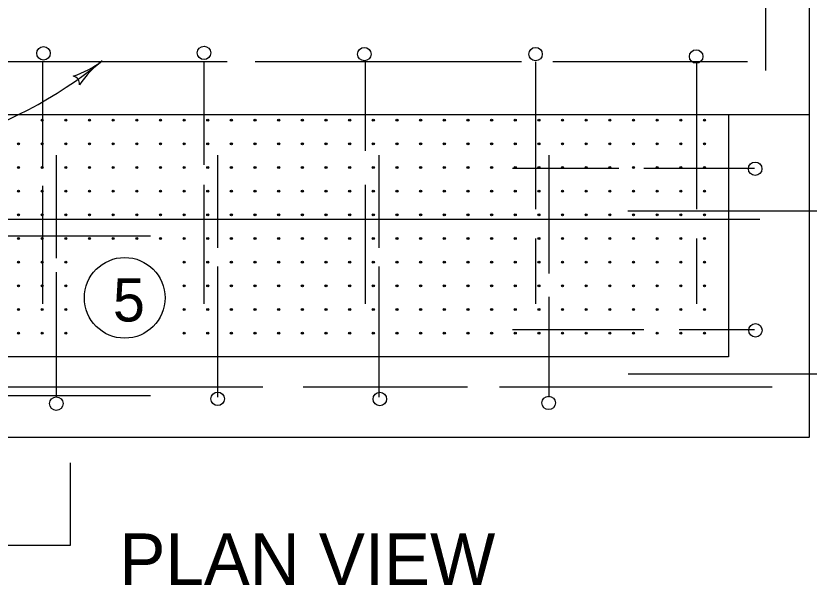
# Model space of a CAD drawing. Extents: x 1007 to 1035.5, y 1000.5 to 1021.5.
# Drawn here: x 1011.31 to 1014.999, y 1013.456 to 1016.101 of the extents above; entities that cross this region are included whole.
import ezdxf

# ---------------------------------------------------------------- set-up
doc = ezdxf.new("R2010")
doc.units = 0
for name, color, linetype in [('Level 1', 7, 'Continuous'), ('Level 2', 7, 'Continuous'), ('Level 4', 7, 'Continuous')]:
    doc.layers.add(name, color=color, linetype=linetype)

msp = doc.modelspace()

# ---------------------------------------------------------------- linework, layer by layer
at = {"layer": 'Level 1'}
for p, q in [((1014.999, 1020.3921), (1014.999, 1014.1421)), ((1014.4992, 1015.6421), (1007.9992, 1015.6421)), ((1014.999, 1015.6421), (1014.4992, 1015.6421)), ((1014.624, 1015.6387), (1014.624, 1014.5171)), ((1014.624, 1014.5171), (1008.3742, 1014.5171)), ((1014.9978, 1014.1421), (1007.9992, 1014.1421)), ((1011.5628, 1014.0244), (1011.5628, 1013.6407)), ((1011.5628, 1013.6407), (1010.8128, 1013.6407))]:
    msp.add_line(p, q, dxfattribs=at)
msp.add_circle((1011.8162, 1014.791), 0.1875, dxfattribs=at)
for centre, radius, start, end in [((1010.4221, 1017.4716), 2.0388, 263.155, 309.216), ((1011.4277, 1016.2654), 0.4687, 288.5409, 307.1877), ((1011.4277, 1016.2654), 0.4687, 288.5409, 307.1877), ((1011.9944, 1015.5186), 0.4687, 127.1938, 145.8626), ((1011.9944, 1015.5186), 0.4687, 127.1938, 145.8626), ((1011.9944, 1015.5186), 0.4687, 127.1816, 127.1938), ((1011.9944, 1015.5186), 0.4687, 127.1816, 127.1938), ((1011.5691, 1015.7843), 0.0375, 355.9684, 78.0851), ((1011.5691, 1015.7843), 0.0375, 355.9684, 78.0851)]:
    msp.add_arc(centre, radius, start, end, dxfattribs=at)
at = {"layer": 'Level 2'}
for p, q in [((1014.796, 1016.868), (1014.796, 1015.8483)), ((1012.2921, 1015.8878), (1011.1505, 1015.8878)), ((1011.4341, 1015.8886), (1011.4341, 1015.3923)), ((1012.1841, 1015.8886), (1012.1841, 1015.4086)), ((1013.6613, 1015.8878), (1012.4223, 1015.8878)), ((1012.9341, 1015.8886), (1012.9341, 1015.4736)), ((1013.7258, 1015.8886), (1013.7258, 1015.2026)), ((1014.713, 1015.8878), (1013.8064, 1015.8878)), ((1014.4758, 1015.8886), (1014.4758, 1015.2026)), ((1011.4991, 1015.6421), (1011.4991, 1015.6423)), ((1011.4992, 1014.9749), (1011.4992, 1015.4546)), ((1012.2492, 1015.0237), (1012.2492, 1015.4546)), ((1012.9992, 1015.0237), (1012.9992, 1015.4546)), ((1013.7908, 1014.9044), (1013.7908, 1015.4546)), ((1014.1137, 1015.3921), (1013.6197, 1015.3921)), ((1014.7447, 1015.3921), (1014.2308, 1015.3921)), ((1012.1841, 1015.3164), (1012.1841, 1014.7636)), ((1012.9341, 1015.3164), (1012.9341, 1014.7636)), ((1011.4341, 1015.311), (1011.4341, 1014.7636)), ((1017.7189, 1015.1946), (1014.1564, 1015.1946)), ((1014.7693, 1015.1548), (1011.2068, 1015.1548)), ((1010.3978, 1015.0796), (1011.9367, 1015.0796)), ((1013.7258, 1015.0671), (1013.7258, 1014.7636)), ((1014.4758, 1015.0671), (1014.4758, 1014.7636)), ((1011.4992, 1014.3296), (1011.4992, 1014.9098)), ((1012.2492, 1014.3296), (1012.2492, 1014.937)), ((1012.9992, 1014.3296), (1012.9992, 1014.937)), ((1013.7908, 1014.3296), (1013.7908, 1014.7961)), ((1014.2308, 1014.6421), (1013.6197, 1014.6421)), ((1014.7447, 1014.6421), (1014.3947, 1014.6421)), ((1017.7198, 1014.4365), (1014.1573, 1014.4365)), ((1012.4587, 1014.3758), (1011.2647, 1014.3758)), ((1013.4111, 1014.3758), (1012.646, 1014.3758)), ((1014.8272, 1014.3758), (1013.5593, 1014.3758)), ((1008.3742, 1014.3373), (1011.9367, 1014.3373))]:
    msp.add_line(p, q, dxfattribs=at)
for centre in [(1011.4385, 1015.9274), (1012.185, 1015.9294), (1012.9306, 1015.9237), (1013.727, 1015.9237), (1014.4736, 1015.9128), (1014.7481, 1015.391), (1014.7494, 1014.6402), (1012.2486, 1014.3217), (1011.4981, 1014.2996), (1013.0025, 1014.3208), (1013.7879, 1014.3027)]:
    msp.add_circle(centre, 0.0313, dxfattribs=at)
at = {"layer": 'Level 4'}
for centre, radius in [((1011.4324, 1015.6171), 0.005), ((1011.4324, 1015.6171), 0.0025), ((1011.5424, 1015.6171), 0.005), ((1011.5424, 1015.6171), 0.0025), ((1011.6524, 1015.6171), 0.005), ((1011.6524, 1015.6171), 0.0025), ((1011.7624, 1015.6171), 0.005), ((1011.7624, 1015.6171), 0.0025), ((1011.8724, 1015.6171), 0.005), ((1011.8724, 1015.6171), 0.0025), ((1011.9824, 1015.6171), 0.005), ((1011.9824, 1015.6171), 0.0025), ((1012.0924, 1015.6171), 0.005), ((1012.0924, 1015.6171), 0.0025), ((1012.2024, 1015.6171), 0.005), ((1012.2024, 1015.6171), 0.0025), ((1012.3124, 1015.6171), 0.005), ((1012.3124, 1015.6171), 0.0025), ((1012.4224, 1015.6171), 0.005), ((1012.4224, 1015.6171), 0.0025), ((1012.5324, 1015.6171), 0.005), ((1012.5324, 1015.6171), 0.0025), ((1012.6424, 1015.6171), 0.005), ((1012.6424, 1015.6171), 0.0025), ((1012.7524, 1015.6171), 0.005), ((1012.7524, 1015.6171), 0.0025), ((1012.8624, 1015.6171), 0.005), ((1012.8624, 1015.6171), 0.0025), ((1012.9724, 1015.6171), 0.005), ((1012.9724, 1015.6171), 0.0025), ((1013.0824, 1015.6171), 0.005), ((1013.0824, 1015.6171), 0.0025), ((1013.1924, 1015.6171), 0.005), ((1013.1924, 1015.6171), 0.0025), ((1013.3024, 1015.6171), 0.005), ((1013.3024, 1015.6171), 0.0025), ((1013.4124, 1015.6171), 0.005), ((1013.4124, 1015.6171), 0.0025), ((1013.5224, 1015.6171), 0.005), ((1013.5224, 1015.6171), 0.0025), ((1013.6324, 1015.6171), 0.005), ((1013.6324, 1015.6171), 0.0025), ((1013.7424, 1015.6171), 0.005), ((1013.7424, 1015.6171), 0.0025), ((1013.8524, 1015.6171), 0.005), ((1013.8524, 1015.6171), 0.0025), ((1013.9624, 1015.6171), 0.005), ((1013.9624, 1015.6171), 0.0025), ((1014.0724, 1015.6171), 0.005), ((1014.0724, 1015.6171), 0.0025), ((1014.1824, 1015.6171), 0.005), ((1014.1824, 1015.6171), 0.0025), ((1014.2924, 1015.6171), 0.005), ((1014.2924, 1015.6171), 0.0025), ((1014.4024, 1015.6171), 0.005), ((1014.4024, 1015.6171), 0.0025), ((1014.5124, 1015.6171), 0.005), ((1014.5124, 1015.6171), 0.0025), ((1011.3224, 1015.5071), 0.005), ((1011.3224, 1015.5071), 0.0025), ((1011.4324, 1015.5071), 0.005), ((1011.4324, 1015.5071), 0.0025), ((1011.5424, 1015.5071), 0.005), ((1011.5424, 1015.5071), 0.0025), ((1011.6524, 1015.5071), 0.005), ((1011.6524, 1015.5071), 0.0025), ((1011.7624, 1015.5071), 0.005), ((1011.7624, 1015.5071), 0.0025), ((1011.8724, 1015.5071), 0.005), ((1011.8724, 1015.5071), 0.0025), ((1011.9824, 1015.5071), 0.005), ((1011.9824, 1015.5071), 0.0025), ((1012.0924, 1015.5071), 0.005), ((1012.0924, 1015.5071), 0.0025), ((1012.2024, 1015.5071), 0.005), ((1012.2024, 1015.5071), 0.0025), ((1012.3124, 1015.5071), 0.005), ((1012.3124, 1015.5071), 0.0025), ((1012.4224, 1015.5071), 0.005), ((1012.4224, 1015.5071), 0.0025), ((1012.5324, 1015.5071), 0.005), ((1012.5324, 1015.5071), 0.0025), ((1012.6424, 1015.5071), 0.005), ((1012.6424, 1015.5071), 0.0025), ((1012.7524, 1015.5071), 0.005), ((1012.7524, 1015.5071), 0.0025), ((1012.8624, 1015.5071), 0.005), ((1012.8624, 1015.5071), 0.0025), ((1012.9724, 1015.5071), 0.005), ((1012.9724, 1015.5071), 0.0025), ((1013.0824, 1015.5071), 0.005), ((1013.0824, 1015.5071), 0.0025), ((1013.1924, 1015.5071), 0.005), ((1013.1924, 1015.5071), 0.0025), ((1013.3024, 1015.5071), 0.005), ((1013.3024, 1015.5071), 0.0025), ((1013.4124, 1015.5071), 0.005), ((1013.4124, 1015.5071), 0.0025), ((1013.5224, 1015.5071), 0.005), ((1013.5224, 1015.5071), 0.0025), ((1013.6324, 1015.5071), 0.005), ((1013.6324, 1015.5071), 0.0025), ((1013.7424, 1015.5071), 0.005), ((1013.7424, 1015.5071), 0.0025), ((1013.8524, 1015.5071), 0.005), ((1013.8524, 1015.5071), 0.0025), ((1013.9624, 1015.5071), 0.005), ((1013.9624, 1015.5071), 0.0025), ((1014.0724, 1015.5071), 0.005), ((1014.0724, 1015.5071), 0.0025), ((1014.1824, 1015.5071), 0.005), ((1014.1824, 1015.5071), 0.0025), ((1014.2924, 1015.5071), 0.005), ((1014.2924, 1015.5071), 0.0025), ((1014.4024, 1015.5071), 0.005), ((1014.4024, 1015.5071), 0.0025), ((1014.5124, 1015.5071), 0.005), ((1014.5124, 1015.5071), 0.0025), ((1011.3224, 1015.3971), 0.005), ((1011.3224, 1015.3971), 0.0025), ((1011.4324, 1015.3971), 0.005), ((1011.4324, 1015.3971), 0.0025), ((1011.5424, 1015.3971), 0.005), ((1011.5424, 1015.3971), 0.0025), ((1011.6524, 1015.3971), 0.005), ((1011.6524, 1015.3971), 0.0025), ((1011.7624, 1015.3971), 0.005), ((1011.7624, 1015.3971), 0.0025), ((1011.8724, 1015.3971), 0.005), ((1011.8724, 1015.3971), 0.0025), ((1011.9824, 1015.3971), 0.005), ((1011.9824, 1015.3971), 0.0025), ((1012.0924, 1015.3971), 0.005), ((1012.0924, 1015.3971), 0.0025), ((1012.2024, 1015.3971), 0.005), ((1012.2024, 1015.3971), 0.0025), ((1012.3124, 1015.3971), 0.005), ((1012.3124, 1015.3971), 0.0025), ((1012.4224, 1015.3971), 0.005), ((1012.4224, 1015.3971), 0.0025), ((1012.5324, 1015.3971), 0.005), ((1012.5324, 1015.3971), 0.0025), ((1012.6424, 1015.3971), 0.005), ((1012.6424, 1015.3971), 0.0025), ((1012.7524, 1015.3971), 0.005), ((1012.7524, 1015.3971), 0.0025), ((1012.8624, 1015.3971), 0.005), ((1012.8624, 1015.3971), 0.0025), ((1012.9724, 1015.3971), 0.005), ((1012.9724, 1015.3971), 0.0025), ((1013.0824, 1015.3971), 0.005), ((1013.0824, 1015.3971), 0.0025), ((1013.1924, 1015.3971), 0.005), ((1013.1924, 1015.3971), 0.0025), ((1013.3024, 1015.3971), 0.005), ((1013.3024, 1015.3971), 0.0025), ((1013.4124, 1015.3971), 0.005), ((1013.4124, 1015.3971), 0.0025), ((1013.5224, 1015.3971), 0.005), ((1013.5224, 1015.3971), 0.0025), ((1013.6324, 1015.3971), 0.005), ((1013.6324, 1015.3971), 0.0025), ((1013.7424, 1015.3971), 0.005), ((1013.7424, 1015.3971), 0.0025), ((1013.8524, 1015.3971), 0.005), ((1013.8524, 1015.3971), 0.0025), ((1013.9624, 1015.3971), 0.005), ((1013.9624, 1015.3971), 0.0025), ((1014.0724, 1015.3971), 0.005), ((1014.0724, 1015.3971), 0.0025), ((1014.1824, 1015.3971), 0.005), ((1014.1824, 1015.3971), 0.0025), ((1014.2924, 1015.3971), 0.005), ((1014.2924, 1015.3971), 0.0025), ((1014.4024, 1015.3971), 0.005), ((1014.4024, 1015.3971), 0.0025), ((1014.5124, 1015.3971), 0.005), ((1014.5124, 1015.3971), 0.0025), ((1011.3224, 1015.2871), 0.005), ((1011.3224, 1015.2871), 0.0025), ((1011.4324, 1015.2871), 0.005), ((1011.4324, 1015.2871), 0.0025), ((1011.5424, 1015.2871), 0.005), ((1011.5424, 1015.2871), 0.0025), ((1011.6524, 1015.2871), 0.005), ((1011.6524, 1015.2871), 0.0025), ((1011.7624, 1015.2871), 0.005), ((1011.7624, 1015.2871), 0.0025), ((1011.8724, 1015.2871), 0.005), ((1011.8724, 1015.2871), 0.0025), ((1011.9824, 1015.2871), 0.005), ((1011.9824, 1015.2871), 0.0025), ((1012.0924, 1015.2871), 0.005), ((1012.0924, 1015.2871), 0.0025), ((1012.2024, 1015.2871), 0.005), ((1012.2024, 1015.2871), 0.0025), ((1012.3124, 1015.2871), 0.005), ((1012.3124, 1015.2871), 0.0025), ((1012.4224, 1015.2871), 0.005), ((1012.4224, 1015.2871), 0.0025), ((1012.5324, 1015.2871), 0.005), ((1012.5324, 1015.2871), 0.0025), ((1012.6424, 1015.2871), 0.005), ((1012.6424, 1015.2871), 0.0025), ((1012.7524, 1015.2871), 0.005), ((1012.7524, 1015.2871), 0.0025), ((1012.8624, 1015.2871), 0.005), ((1012.8624, 1015.2871), 0.0025), ((1012.9724, 1015.2871), 0.005), ((1012.9724, 1015.2871), 0.0025), ((1013.0824, 1015.2871), 0.005), ((1013.0824, 1015.2871), 0.0025), ((1013.1924, 1015.2871), 0.005), ((1013.1924, 1015.2871), 0.0025), ((1013.3024, 1015.2871), 0.005), ((1013.3024, 1015.2871), 0.0025), ((1013.4124, 1015.2871), 0.005), ((1013.4124, 1015.2871), 0.0025), ((1013.5224, 1015.2871), 0.005), ((1013.5224, 1015.2871), 0.0025), ((1013.6324, 1015.2871), 0.005), ((1013.6324, 1015.2871), 0.0025), ((1013.7424, 1015.2871), 0.005), ((1013.7424, 1015.2871), 0.0025), ((1013.8524, 1015.2871), 0.005), ((1013.8524, 1015.2871), 0.0025), ((1013.9624, 1015.2871), 0.005), ((1013.9624, 1015.2871), 0.0025), ((1014.0724, 1015.2871), 0.005), ((1014.0724, 1015.2871), 0.0025), ((1014.1824, 1015.2871), 0.005), ((1014.1824, 1015.2871), 0.0025), ((1014.2924, 1015.2871), 0.005), ((1014.2924, 1015.2871), 0.0025), ((1014.4024, 1015.2871), 0.005), ((1014.4024, 1015.2871), 0.0025), ((1014.5124, 1015.2871), 0.005), ((1014.5124, 1015.2871), 0.0025), ((1011.3224, 1015.1771), 0.005), ((1011.3224, 1015.1771), 0.0025), ((1011.4324, 1015.1771), 0.005), ((1011.4324, 1015.1771), 0.0025), ((1011.5424, 1015.1771), 0.005), ((1011.5424, 1015.1771), 0.0025), ((1011.6524, 1015.1771), 0.005), ((1011.6524, 1015.1771), 0.0025), ((1011.7624, 1015.1771), 0.005), ((1011.7624, 1015.1771), 0.0025), ((1011.8724, 1015.1771), 0.005), ((1011.8724, 1015.1771), 0.0025), ((1011.9824, 1015.1771), 0.005), ((1011.9824, 1015.1771), 0.0025), ((1012.0924, 1015.1771), 0.005), ((1012.0924, 1015.1771), 0.0025), ((1012.2024, 1015.1771), 0.005), ((1012.2024, 1015.1771), 0.0025), ((1012.3124, 1015.1771), 0.005), ((1012.3124, 1015.1771), 0.0025), ((1012.4224, 1015.1771), 0.005), ((1012.4224, 1015.1771), 0.0025), ((1012.5324, 1015.1771), 0.005), ((1012.5324, 1015.1771), 0.0025), ((1012.6424, 1015.1771), 0.005), ((1012.6424, 1015.1771), 0.0025), ((1012.7524, 1015.1771), 0.005), ((1012.7524, 1015.1771), 0.0025), ((1012.8624, 1015.1771), 0.005), ((1012.8624, 1015.1771), 0.0025), ((1012.9724, 1015.1771), 0.005), ((1012.9724, 1015.1771), 0.0025), ((1013.0824, 1015.1771), 0.005), ((1013.0824, 1015.1771), 0.0025), ((1013.1924, 1015.1771), 0.005), ((1013.1924, 1015.1771), 0.0025), ((1013.3024, 1015.1771), 0.005), ((1013.3024, 1015.1771), 0.0025), ((1013.4124, 1015.1771), 0.005), ((1013.4124, 1015.1771), 0.0025), ((1013.5224, 1015.1771), 0.005), ((1013.5224, 1015.1771), 0.0025), ((1013.6324, 1015.1771), 0.005), ((1013.6324, 1015.1771), 0.0025), ((1013.7424, 1015.1771), 0.005), ((1013.7424, 1015.1771), 0.0025), ((1013.8524, 1015.1771), 0.005), ((1013.8524, 1015.1771), 0.0025), ((1013.9624, 1015.1771), 0.005), ((1013.9624, 1015.1771), 0.0025), ((1014.0724, 1015.1771), 0.005), ((1014.0724, 1015.1771), 0.0025), ((1014.1824, 1015.1771), 0.005), ((1014.1824, 1015.1771), 0.0025), ((1014.2924, 1015.1771), 0.005), ((1014.2924, 1015.1771), 0.0025), ((1014.4024, 1015.1771), 0.005), ((1014.4024, 1015.1771), 0.0025), ((1014.5124, 1015.1771), 0.005), ((1014.5124, 1015.1771), 0.0025), ((1011.3224, 1015.0671), 0.005), ((1011.3224, 1015.0671), 0.0025), ((1011.4324, 1015.0671), 0.005), ((1011.4324, 1015.0671), 0.0025), ((1011.5424, 1015.0671), 0.005), ((1011.5424, 1015.0671), 0.0025), ((1011.6524, 1015.0671), 0.005), ((1011.6524, 1015.0671), 0.0025), ((1011.7624, 1015.0671), 0.005), ((1011.7624, 1015.0671), 0.0025), ((1011.8724, 1015.0671), 0.005), ((1011.8724, 1015.0671), 0.0025), ((1011.9824, 1015.0671), 0.005), ((1011.9824, 1015.0671), 0.0025), ((1012.0924, 1015.0671), 0.005), ((1012.0924, 1015.0671), 0.0025), ((1012.2024, 1015.0671), 0.005), ((1012.2024, 1015.0671), 0.0025), ((1012.3124, 1015.0671), 0.005), ((1012.3124, 1015.0671), 0.0025), ((1012.4224, 1015.0671), 0.005), ((1012.4224, 1015.0671), 0.0025), ((1012.5324, 1015.0671), 0.005), ((1012.5324, 1015.0671), 0.0025), ((1012.6424, 1015.0671), 0.005), ((1012.6424, 1015.0671), 0.0025), ((1012.7524, 1015.0671), 0.005), ((1012.7524, 1015.0671), 0.0025), ((1012.8624, 1015.0671), 0.005), ((1012.8624, 1015.0671), 0.0025), ((1012.9724, 1015.0671), 0.005), ((1012.9724, 1015.0671), 0.0025), ((1013.0824, 1015.0671), 0.005), ((1013.0824, 1015.0671), 0.0025), ((1013.1924, 1015.0671), 0.005), ((1013.1924, 1015.0671), 0.0025), ((1013.3024, 1015.0671), 0.005), ((1013.3024, 1015.0671), 0.0025), ((1013.4124, 1015.0671), 0.005), ((1013.4124, 1015.0671), 0.0025), ((1013.5224, 1015.0671), 0.005), ((1013.5224, 1015.0671), 0.0025), ((1013.6324, 1015.0671), 0.005), ((1013.6324, 1015.0671), 0.0025), ((1013.7424, 1015.0671), 0.005), ((1013.7424, 1015.0671), 0.0025), ((1013.8524, 1015.0671), 0.005), ((1013.8524, 1015.0671), 0.0025), ((1013.9624, 1015.0671), 0.005), ((1013.9624, 1015.0671), 0.0025), ((1014.0724, 1015.0671), 0.005), ((1014.0724, 1015.0671), 0.0025), ((1014.1824, 1015.0671), 0.005), ((1014.1824, 1015.0671), 0.0025), ((1014.2924, 1015.0671), 0.005), ((1014.2924, 1015.0671), 0.0025), ((1014.4024, 1015.0671), 0.005), ((1014.4024, 1015.0671), 0.0025), ((1014.5124, 1015.0671), 0.005), ((1014.5124, 1015.0671), 0.0025), ((1011.3224, 1014.9571), 0.005), ((1011.3224, 1014.9571), 0.0025), ((1011.4324, 1014.9571), 0.005), ((1011.4324, 1014.9571), 0.0025), ((1011.5424, 1014.9571), 0.005), ((1011.5424, 1014.9571), 0.0025), ((1012.0924, 1014.9571), 0.005), ((1012.0924, 1014.9571), 0.0025), ((1012.2024, 1014.9571), 0.005), ((1012.2024, 1014.9571), 0.0025), ((1012.3124, 1014.9571), 0.005), ((1012.3124, 1014.9571), 0.0025), ((1012.4224, 1014.9571), 0.005), ((1012.4224, 1014.9571), 0.0025), ((1012.5324, 1014.9571), 0.005), ((1012.5324, 1014.9571), 0.0025), ((1012.6424, 1014.9571), 0.005), ((1012.6424, 1014.9571), 0.0025), ((1012.7524, 1014.9571), 0.005), ((1012.7524, 1014.9571), 0.0025), ((1012.8624, 1014.9571), 0.005), ((1012.8624, 1014.9571), 0.0025), ((1012.9724, 1014.9571), 0.005), ((1012.9724, 1014.9571), 0.0025), ((1013.0824, 1014.9571), 0.005), ((1013.0824, 1014.9571), 0.0025), ((1013.1924, 1014.9571), 0.005), ((1013.1924, 1014.9571), 0.0025), ((1013.3024, 1014.9571), 0.005), ((1013.3024, 1014.9571), 0.0025), ((1013.4124, 1014.9571), 0.005), ((1013.4124, 1014.9571), 0.0025), ((1013.5224, 1014.9571), 0.005), ((1013.5224, 1014.9571), 0.0025), ((1013.6324, 1014.9571), 0.005), ((1013.6324, 1014.9571), 0.0025), ((1013.7424, 1014.9571), 0.005), ((1013.7424, 1014.9571), 0.0025), ((1013.8524, 1014.9571), 0.005), ((1013.8524, 1014.9571), 0.0025), ((1013.9624, 1014.9571), 0.005), ((1013.9624, 1014.9571), 0.0025), ((1014.0724, 1014.9571), 0.005), ((1014.0724, 1014.9571), 0.0025), ((1014.1824, 1014.9571), 0.005), ((1014.1824, 1014.9571), 0.0025), ((1014.2924, 1014.9571), 0.005), ((1014.2924, 1014.9571), 0.0025), ((1014.4024, 1014.9571), 0.005), ((1014.4024, 1014.9571), 0.0025), ((1014.5124, 1014.9571), 0.005), ((1014.5124, 1014.9571), 0.0025), ((1011.3224, 1014.8471), 0.005), ((1011.3224, 1014.8471), 0.0025), ((1011.4324, 1014.8471), 0.005), ((1011.4324, 1014.8471), 0.0025), ((1011.5424, 1014.8471), 0.005), ((1011.5424, 1014.8471), 0.0025), ((1012.0924, 1014.8471), 0.005), ((1012.0924, 1014.8471), 0.0025), ((1012.2024, 1014.8471), 0.005), ((1012.2024, 1014.8471), 0.0025), ((1012.3124, 1014.8471), 0.005), ((1012.3124, 1014.8471), 0.0025), ((1012.4224, 1014.8471), 0.005), ((1012.4224, 1014.8471), 0.0025), ((1012.5324, 1014.8471), 0.005), ((1012.5324, 1014.8471), 0.0025), ((1012.6424, 1014.8471), 0.005), ((1012.6424, 1014.8471), 0.0025), ((1012.7524, 1014.8471), 0.005), ((1012.7524, 1014.8471), 0.0025), ((1012.8624, 1014.8471), 0.005), ((1012.8624, 1014.8471), 0.0025), ((1012.9724, 1014.8471), 0.005), ((1012.9724, 1014.8471), 0.0025), ((1013.0824, 1014.8471), 0.005), ((1013.0824, 1014.8471), 0.0025), ((1013.1924, 1014.8471), 0.005), ((1013.1924, 1014.8471), 0.0025), ((1013.3024, 1014.8471), 0.005), ((1013.3024, 1014.8471), 0.0025), ((1013.4124, 1014.8471), 0.005), ((1013.4124, 1014.8471), 0.0025), ((1013.5224, 1014.8471), 0.005), ((1013.5224, 1014.8471), 0.0025), ((1013.6324, 1014.8471), 0.005), ((1013.6324, 1014.8471), 0.0025), ((1013.7424, 1014.8471), 0.005), ((1013.7424, 1014.8471), 0.0025), ((1013.8524, 1014.8471), 0.005), ((1013.8524, 1014.8471), 0.0025), ((1013.9624, 1014.8471), 0.005), ((1013.9624, 1014.8471), 0.0025), ((1014.0724, 1014.8471), 0.005), ((1014.0724, 1014.8471), 0.0025), ((1014.1824, 1014.8471), 0.005), ((1014.1824, 1014.8471), 0.0025), ((1014.2924, 1014.8471), 0.005), ((1014.2924, 1014.8471), 0.0025), ((1014.4024, 1014.8471), 0.005), ((1014.4024, 1014.8471), 0.0025), ((1014.5124, 1014.8471), 0.005), ((1014.5124, 1014.8471), 0.0025), ((1011.3224, 1014.7371), 0.005), ((1011.3224, 1014.7371), 0.0025), ((1011.4324, 1014.7371), 0.005), ((1011.4324, 1014.7371), 0.0025), ((1011.5424, 1014.7371), 0.005), ((1011.5424, 1014.7371), 0.0025), ((1012.0924, 1014.7371), 0.005), ((1012.0924, 1014.7371), 0.0025), ((1012.2024, 1014.7371), 0.005), ((1012.2024, 1014.7371), 0.0025), ((1012.3124, 1014.7371), 0.005), ((1012.3124, 1014.7371), 0.0025), ((1012.4224, 1014.7371), 0.005), ((1012.4224, 1014.7371), 0.0025), ((1012.5324, 1014.7371), 0.005), ((1012.5324, 1014.7371), 0.0025), ((1012.6424, 1014.7371), 0.005), ((1012.6424, 1014.7371), 0.0025), ((1012.7524, 1014.7371), 0.005), ((1012.7524, 1014.7371), 0.0025), ((1012.8624, 1014.7371), 0.005), ((1012.8624, 1014.7371), 0.0025), ((1012.9724, 1014.7371), 0.005), ((1012.9724, 1014.7371), 0.0025), ((1013.0824, 1014.7371), 0.005), ((1013.0824, 1014.7371), 0.0025), ((1013.1924, 1014.7371), 0.005), ((1013.1924, 1014.7371), 0.0025), ((1013.3024, 1014.7371), 0.005), ((1013.3024, 1014.7371), 0.0025), ((1013.4124, 1014.7371), 0.005), ((1013.4124, 1014.7371), 0.0025), ((1013.5224, 1014.7371), 0.005), ((1013.5224, 1014.7371), 0.0025), ((1013.6324, 1014.7371), 0.005), ((1013.6324, 1014.7371), 0.0025), ((1013.7424, 1014.7371), 0.005), ((1013.7424, 1014.7371), 0.0025), ((1013.8524, 1014.7371), 0.005), ((1013.8524, 1014.7371), 0.0025), ((1013.9624, 1014.7371), 0.005), ((1013.9624, 1014.7371), 0.0025), ((1014.0724, 1014.7371), 0.005), ((1014.0724, 1014.7371), 0.0025), ((1014.1824, 1014.7371), 0.005), ((1014.1824, 1014.7371), 0.0025), ((1014.2924, 1014.7371), 0.005), ((1014.2924, 1014.7371), 0.0025), ((1014.4024, 1014.7371), 0.005), ((1014.4024, 1014.7371), 0.0025), ((1014.5124, 1014.7371), 0.005), ((1014.5124, 1014.7371), 0.0025), ((1011.3224, 1014.6271), 0.005), ((1011.3224, 1014.6271), 0.0025), ((1011.4324, 1014.6271), 0.005), ((1011.4324, 1014.6271), 0.0025), ((1011.5424, 1014.6271), 0.005), ((1011.5424, 1014.6271), 0.0025), ((1012.0924, 1014.6271), 0.005), ((1012.0924, 1014.6271), 0.0025), ((1012.2024, 1014.6271), 0.005), ((1012.2024, 1014.6271), 0.0025), ((1012.3124, 1014.6271), 0.005), ((1012.3124, 1014.6271), 0.0025), ((1012.4224, 1014.6271), 0.005), ((1012.4224, 1014.6271), 0.0025), ((1012.5324, 1014.6271), 0.005), ((1012.5324, 1014.6271), 0.0025), ((1012.6424, 1014.6271), 0.005), ((1012.6424, 1014.6271), 0.0025), ((1012.7524, 1014.6271), 0.005), ((1012.7524, 1014.6271), 0.0025), ((1012.8624, 1014.6271), 0.005), ((1012.8624, 1014.6271), 0.0025), ((1012.9724, 1014.6271), 0.005), ((1012.9724, 1014.6271), 0.0025), ((1013.0824, 1014.6271), 0.005), ((1013.0824, 1014.6271), 0.0025), ((1013.1924, 1014.6271), 0.005), ((1013.1924, 1014.6271), 0.0025), ((1013.3024, 1014.6271), 0.005), ((1013.3024, 1014.6271), 0.0025), ((1013.4124, 1014.6271), 0.005), ((1013.4124, 1014.6271), 0.0025), ((1013.5224, 1014.6271), 0.005), ((1013.5224, 1014.6271), 0.0025), ((1013.6324, 1014.6271), 0.005), ((1013.6324, 1014.6271), 0.0025), ((1013.7424, 1014.6271), 0.005), ((1013.7424, 1014.6271), 0.0025), ((1013.8524, 1014.6271), 0.005), ((1013.8524, 1014.6271), 0.0025), ((1013.9624, 1014.6271), 0.005), ((1013.9624, 1014.6271), 0.0025), ((1014.0724, 1014.6271), 0.005), ((1014.0724, 1014.6271), 0.0025), ((1014.1824, 1014.6271), 0.005), ((1014.1824, 1014.6271), 0.0025), ((1014.2924, 1014.6271), 0.005), ((1014.2924, 1014.6271), 0.0025), ((1014.4024, 1014.6271), 0.005), ((1014.4024, 1014.6271), 0.0025), ((1014.5124, 1014.6271), 0.005), ((1014.5124, 1014.6271), 0.0025)]:
    msp.add_circle(centre, radius, dxfattribs=at)

# ---------------------------------------------------------------- texts
at = {"layer": 'Level 1'}
for s, height, p in [('5', 0.2, (1011.7615, 1014.6813)), ('PLAN VIEW', 0.24, (1011.7915, 1013.456))]:
    msp.add_text(s, height=height, dxfattribs=at).set_placement(p)

doc.saveas('drawing.dxf')
